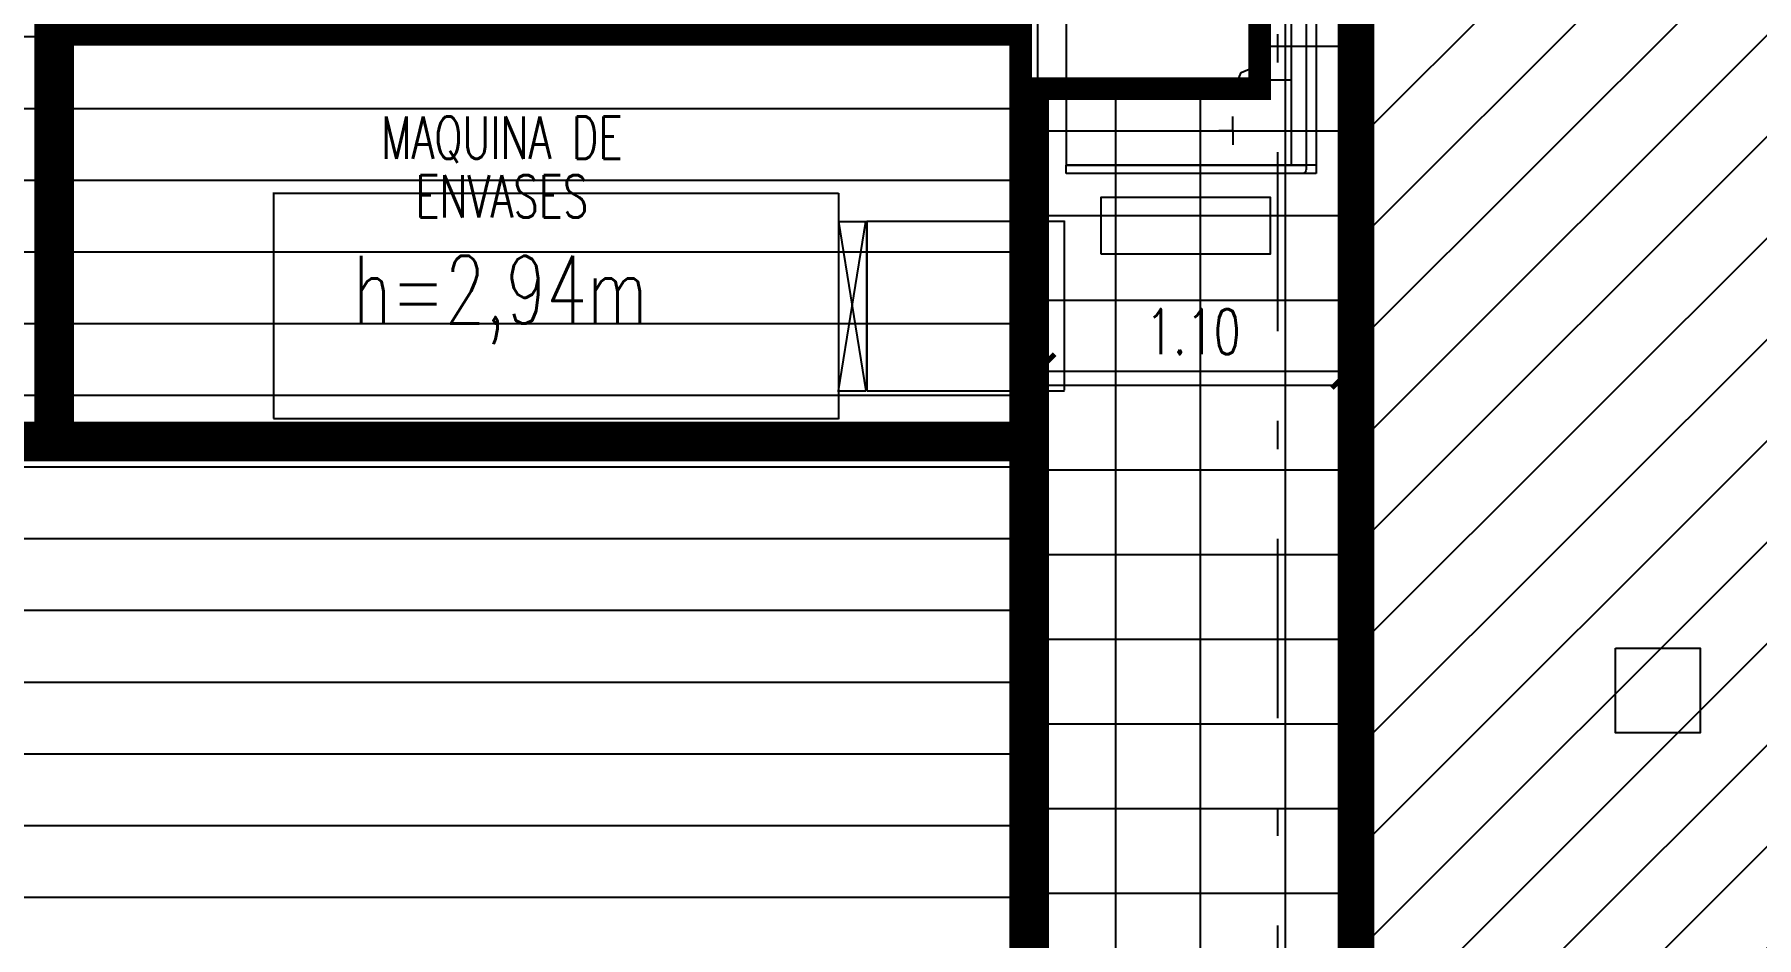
# Model space of a CAD drawing. Header units: millimetres. Extents: x -77 to 207, y -160 to 187.
# Drawn here: x -36.23 to -30.13, y 14.84 to 18.04 of the extents above; entities that cross this region are included whole.
import ezdxf
from ezdxf.enums import TextEntityAlignment as Align
from ezdxf.xclip import XClip

# ---------------------------------------------------------------- set-up
doc = ezdxf.new("R2010")
doc.units = ezdxf.units.MM
doc.header["$LTSCALE"] = 0.1
for name, pattern in [('HIDDEN', [0.375, 0.25, -0.125]), ('X REF - ANELO INST bind$0$X REF - ANELO$0$DASHDOT2', [12.7, 6.35, -3.175, 0, -3.175]), ('X REF - ANELO INST bind$0$X REF - ANELO$0$PLANO BASE ROCA II-2$0$HIDDEN', [0.375, 0.25, -0.125]), ('X REF - ANELO INST bind$0$X REF - ANELO$0$TRATTEGGIATA2', [0.375, 0.25, -0.125])]:
    doc.linetypes.add(name, pattern=pattern)
for name, color, linetype in [('A-COTAS', 1, 'Continuous'), ('C01 Foil blanco', 30, 'Continuous'), ('C02 PRY comun', 191, 'Continuous'), ('C07 P media Tº', 140, 'Continuous'), ('X REF - ANELO INST bind$0$X REF - ANELO$0$A-CAMARA', 7, 'Continuous'), ('X REF - ANELO INST bind$0$X REF - ANELO$0$C-CÁMARA', 8, 'Continuous'), ('X REF - ANELO INST bind$0$X REF - ANELO$0$E-EXHIBIDORAS', 8, 'Continuous'), ('X REF - ANELO INST bind$0$X REF - ANELO$0$E-GENERAL', 8, 'Continuous'), ('X REF - ANELO INST bind$0$X REF - ANELO$0$E-REJILLAS', 8, 'Continuous'), ('X REF - ANELO INST bind$0$X REF - ANELO$0$MET-EJE CABRIADAS', 8, 'X REF - ANELO INST bind$0$X REF - ANELO$0$DASHDOT2'), ('X REF - ANELO INST bind$0$X REF - ANELO$0$R-NOMBRE LOCAL', 7, 'Continuous')]:
    doc.layers.add(name, color=color, linetype=linetype)
doc.styles.add('ROMANS', font='romans.shx', dxfattribs={"width": 0.7})
doc.styles.get("Standard").update_dxf_attribs({"font": 'arial.ttf'})
doc.styles.add('X REF - ANELO INST bind$0$X REF - ANELO$0$VAUX', font='romans.shx', dxfattribs={"width": 0.85})
doc.dimstyles.new('COTA 1-100', dxfattribs={"dimtxt": 0.16, "dimasz": 0.12, "dimexe": 0.08, "dimexo": 0.08, "dimgap": 0.06, "dimtad": 1, "dimzin": 0, "dimdsep": 46, "dimtxsty": 'ROMANS', "dimblk": 'ARCHTICK', "dimcen": 0, "dimclrd": 256, "dimclre": 8, "dimclrt": 256, "dimadec": 0, "dimazin": 0, "dimtfac": 1, "dimtofl": 0, "dimtmove": 0, "dimatfit": 3, "dimldrblk": 'ARCHTICK', "dimfxl": 1, "dimtolj": 1, "dimtzin": 0, "dimlwd": -1, "dimlwe": -1, "dimarcsym": 0})

# ---------------------------------------------------------------- blocks, each defined once
blk = doc.blocks.new('X REF - ANELO INST bind$0$X REF - ANELO$0$cortina 2.00')
at = {"layer": 'X REF - ANELO INST bind$0$X REF - ANELO$0$C-CÁMARA', "elevation": 0.0008}
for points in [[(2008.2405, 1451.4917), (2008.2405, 1451.4717), (2008.3005, 1451.4717), (2008.3005, 1451.4917)], [(2008.2405, 1449.4917), (2008.2405, 1449.5117), (2008.3005, 1449.5117), (2008.3005, 1449.4917)]]:
    blk.add_lwpolyline(points, dxfattribs=at)
for points in [[(2008.2491, 1451.2411), (2008.2491, 1451.457), (2008.2691, 1451.457), (2008.2691, 1451.2411)], [(2008.2778, 1451.0507), (2008.2778, 1451.2707), (2008.2978, 1451.2707), (2008.2978, 1451.0507)], [(2008.2491, 1450.8769), (2008.2491, 1451.0769), (2008.2691, 1451.0769), (2008.2691, 1450.8769)], [(2008.2778, 1450.7169), (2008.2778, 1450.9169), (2008.2978, 1450.9169), (2008.2978, 1450.7169)], [(2008.2491, 1450.5499), (2008.2491, 1450.7499), (2008.2691, 1450.7499), (2008.2691, 1450.5499)], [(2008.2778, 1450.3795), (2008.2778, 1450.5795), (2008.2978, 1450.5795), (2008.2978, 1450.3795)], [(2008.2491, 1450.2056), (2008.2491, 1450.4056), (2008.2691, 1450.4056), (2008.2691, 1450.2056)], [(2008.2778, 1450.0456), (2008.2778, 1450.2456), (2008.2978, 1450.2456), (2008.2978, 1450.0456)], [(2008.2491, 1449.8787), (2008.2491, 1450.0787), (2008.2691, 1450.0787), (2008.2691, 1449.8787)], [(2008.2778, 1449.7152), (2008.2778, 1449.9152), (2008.2978, 1449.9152), (2008.2978, 1449.7152)], [(2008.2491, 1449.5518), (2008.2491, 1449.7518), (2008.2691, 1449.7518), (2008.2691, 1449.5518)]]:
    blk.add_lwpolyline(points, close=True, dxfattribs=at)
blk = doc.blocks.new('X REF - ANELO INST bind$0$X REF - ANELO$0$N Local')
at = {"layer": 'X REF - ANELO INST bind$0$X REF - ANELO$0$R-NOMBRE LOCAL', "lineweight": 0, "style": 'X REF - ANELO INST bind$0$X REF - ANELO$0$VAUX', "width": 0.85}
for p in [(6337.5718, -934.4549), (6337.5718, -934.7149)]:
    blk.add_attdef('NOMBRE', text='', height=0.1823, dxfattribs=at).set_placement(p, align=Align.CENTER)
blk = doc.blocks.new('X REF - ANELO INST bind$0$X REF - ANELO$0$CORTINA 120')
at = {"layer": 'X REF - ANELO INST bind$0$X REF - ANELO$0$C-CÁMARA'}
for p, q in [((-1.1879, 0), (-1.2079, 0)), ((-1.1879, -0.06), (-1.1879, 0)), ((-0.0279, -0.06), (-0.0279, 0)), ((-0.0279, 0), (-0.0079, 0)), ((-1.2079, -0.06), (-1.1879, -0.06)), ((-0.9913, -0.0037, -0.0421), (-1.1427, -0.0037, -0.0421)), ((-1.1427, -0.0037, -0.0421), (-1.1427, -0.0173, -0.0421)), ((-1.1427, -0.0173, -0.0421), (-0.9913, -0.0173, -0.0421)), ((-1.0102, -0.06), (-1.0102, -0.0464)), ((-1.0102, -0.0464), (-0.8588, -0.0464)), ((-0.8588, -0.06), (-1.0102, -0.06)), ((-0.9913, -0.0173, -0.0421), (-0.9913, -0.0037, -0.0421)), ((-0.7286, -0.0037, -0.0421), (-0.88, -0.0037, -0.0421)), ((-0.88, -0.0037, -0.0421), (-0.88, -0.0173, -0.0421)), ((-0.88, -0.0173, -0.0421), (-0.7286, -0.0173, -0.0421)), ((-0.8588, -0.0464), (-0.8588, -0.06)), ((-0.7475, -0.0464), (-0.5961, -0.0464)), ((-0.7475, -0.06), (-0.7475, -0.0464)), ((-0.5961, -0.06), (-0.7475, -0.06)), ((-0.7286, -0.0173, -0.0421), (-0.7286, -0.0037, -0.0421)), ((-0.4725, -0.0037, -0.0421), (-0.6239, -0.0037, -0.0421)), ((-0.6239, -0.0037, -0.0421), (-0.6239, -0.0173, -0.0421)), ((-0.6239, -0.0173, -0.0421), (-0.4725, -0.0173, -0.0421)), ((-0.5961, -0.0464), (-0.5961, -0.06)), ((-0.4897, -0.06), (-0.4897, -0.0464)), ((-0.4897, -0.0464), (-0.3384, -0.0464)), ((-0.3384, -0.06), (-0.4897, -0.06)), ((-0.4725, -0.0173, -0.0421), (-0.4725, -0.0037, -0.0421)), ((-0.3556, -0.0173, -0.0421), (-0.3556, -0.0037, -0.0421)), ((-0.3556, -0.0037, -0.0421), (-0.2042, -0.0037, -0.0421)), ((-0.2042, -0.0173, -0.0421), (-0.3556, -0.0173, -0.0421)), ((-0.3384, -0.0464), (-0.3384, -0.06)), ((-0.07, -0.0464), (-0.2214, -0.0464)), ((-0.2214, -0.0464), (-0.2214, -0.06)), ((-0.2214, -0.06), (-0.07, -0.06)), ((-0.2042, -0.0037, -0.0421), (-0.2042, -0.0173, -0.0421)), ((-0.07, -0.06), (-0.07, -0.0464)), ((-0.0079, -0.06), (-0.0279, -0.06))]:
    blk.add_line(p, q, dxfattribs=at)
blk = doc.blocks.new('X REF - ANELO INST bind$0$X REF - ANELO$0$lateral derecho')
at = {"layer": 'X REF - ANELO INST bind$0$X REF - ANELO$0$E-EXHIBIDORAS'}
for p, q in [((412153.2, 429715.3), (412153.2, 430550.3)), ((412153.2, 429665.3), (412153.2, 430550.3)), ((412153.2, 430550.3), (412153.2, 429700.3)), ((412153.2, 430550.3), (412153.2, 429700.3)), ((412183.2, 430550.3), (412153.2, 430550.3)), ((412153.2, 430550.3), (412153.2, 429700.3)), ((412183.2, 429665.3), (412183.2, 430550.3))]:
    blk.add_line(p, q, dxfattribs=at)
at = {"layer": 'X REF - ANELO INST bind$0$X REF - ANELO$0$E-EXHIBIDORAS', "linetype": 'ByBlock'}
for p, q in [((412153.2, 429665.3), (412153.2, 430550.3)), ((412183.2, 429665.3), (412183.2, 430550.3)), ((412183.2, 429665.3), (412183.2, 430550.3)), ((412183.2, 429665.3), (412183.2, 430550.3)), ((412183.2, 429665.3), (412183.2, 429715.3)), ((412168.2, 429700.3), (412153.2, 429700.3)), ((412153.2, 429665.3), (412183.2, 429665.3))]:
    blk.add_line(p, q, dxfattribs=at)
blk.add_arc((412167.3, 429716.1), 15.8, 272.96352, 357.03648, dxfattribs=at)
blk = doc.blocks.new('X REF - ANELO INST bind$0$X REF - ANELO$0$1250')
at = {"layer": 'X REF - ANELO INST bind$0$X REF - ANELO$0$E-EXHIBIDORAS'}
for p, q in [((411945.5, 426995.8), (410695.5, 426995.8)), ((410695.5, 426995.8), (410695.5, 426145.8)), ((411945.5, 426995.8), (411945.5, 426145.8)), ((410817.1, 426405.8), (410817.1, 426455.8)), ((411830.5, 426405.8), (411830.5, 426455.8)), ((410817.1, 426405.8), (410767.1, 426405.8)), ((410817.1, 426405.8), (410817.1, 426355.8)), ((410817.1, 426405.8), (410867.1, 426405.8)), ((410955.5, 426347.9), (410967, 426375.8)), ((410967, 426375.8), (410994.9, 426387.8)), ((410994.9, 426387.8), (411023.6, 426376.3)), ((411023.6, 426376.3), (411035.5, 426347.7)), ((411830.5, 426405.8), (411780.5, 426405.8)), ((411830.5, 426405.8), (411830.5, 426355.8)), ((411830.5, 426405.8), (411880.5, 426405.8)), ((410966.8, 426319.9), (410955.5, 426347.9)), ((410995.5, 426307.8), (410966.8, 426319.9)), ((410995.5, 426197.8), (410995.5, 426347.8)), ((411023.9, 426319.6), (410995.5, 426307.8)), ((411035.5, 426347.7), (411023.9, 426319.6)), ((410695.5, 426197.8), (411945.5, 426197.8)), ((410695.5, 426145.8), (411945.5, 426145.8)), ((411945.5, 426110.8), (410695.5, 426110.8))]:
    blk.add_line(p, q, dxfattribs=at)
at = {"layer": 'X REF - ANELO INST bind$0$X REF - ANELO$0$E-EXHIBIDORAS', "linetype": 'X REF - ANELO INST bind$0$X REF - ANELO$0$TRATTEGGIATA2'}
for p, q in [((411395.5, 426695.8), (411825.5, 426695.8)), ((411395.5, 426695.8), (411825.5, 426525.8)), ((411825.5, 426695.8), (411395.5, 426525.8)), ((411395.5, 426695.8), (411395.5, 426525.8)), ((411825.5, 426525.8), (411825.5, 426695.8)), ((411395.5, 426525.8), (411825.5, 426525.8))]:
    blk.add_line(p, q, dxfattribs=at)
blk = doc.blocks.new('X REF - ANELO INST bind$0$X REF - ANELO')
at = {"layer": 'X REF - ANELO INST bind$0$X REF - ANELO$0$A-CAMARA', "color": 8, "linetype": 'X REF - ANELO INST bind$0$X REF - ANELO$0$PLANO BASE ROCA II-2$0$HIDDEN'}
for p, q in [((-32.7369, 16.7297), (-32.7369, 17.4297)), ((-32.6769, 16.7297), (-32.6769, 17.4297))]:
    blk.add_line(p, q, dxfattribs=at)
at = {"layer": 'X REF - ANELO INST bind$0$X REF - ANELO$0$A-CAMARA'}
for points in [[(-32.7369, 24.2071), (-32.7369, 24.2071), (-32.7369, 24.2071), (-32.6769, 24.2071), (-32.6769, 24.2071), (-32.6769, 24.2071), (-32.6769, 17.4297), (-32.6769, 17.4297), (-32.7369, 17.4297), (-32.7369, 17.4297), (-32.7369, 24.2071)], [(-36.1364, 18.042), (-36.1364, 18.042), (-36.1364, 18.042), (-36.1364, 16.5681), (-36.1964, 16.5681), (-36.1964, 18.042), (-36.1964, 18.2071), (-36.1964, 18.2071), (-36.1364, 18.2071), (-36.1364, 18.2071), (-36.1364, 18.042)], [(-32.7369, 16.7297), (-32.7337, 16.7297), (-32.7337, 16.7297), (-32.6795, 16.7297), (-32.6795, 16.7297), (-32.6769, 16.7297), (-32.6769, 16.568), (-32.6769, 16.568), (-32.7369, 16.568), (-32.7369, 16.568), (-32.7369, 16.7297)], [(-35.3818, 16.6281), (-35.3818, 16.6281), (-35.3818, 16.6281), (-35.3818, 16.5681), (-35.3818, 16.5681), (-35.3818, 16.5681), (-32.7369, 16.5681), (-32.7369, 16.5681), (-32.7369, 16.6281), (-32.7369, 16.6281), (-35.3818, 16.6281)]]:
    blk.add_lwpolyline(points, dxfattribs=at)
at = {"layer": 'X REF - ANELO INST bind$0$X REF - ANELO$0$C-CÁMARA'}
for p, q in [((-36.2164, 16.5681), (-36.2164, 16.6281)), ((-36.2164, 16.6281), (-36.1964, 16.6281)), ((-36.1164, 16.6281), (-36.1364, 16.6281)), ((-36.1164, 16.5681), (-36.1164, 16.6281)), ((-36.0942, 16.6108), (-36.0942, 16.6244)), ((-36.0942, 16.6244), (-35.9428, 16.6244)), ((-35.9428, 16.6108), (-36.0942, 16.6108)), ((-35.9428, 16.6244), (-35.9428, 16.6108)), ((-35.8382, 16.6108), (-35.8382, 16.6244)), ((-35.8382, 16.6244), (-35.6868, 16.6244)), ((-35.6868, 16.6108), (-35.8382, 16.6108)), ((-35.6868, 16.6244), (-35.6868, 16.6108)), ((-35.5754, 16.6108), (-35.5754, 16.6244)), ((-35.5754, 16.6244), (-35.424, 16.6244)), ((-35.424, 16.6108), (-35.5754, 16.6108)), ((-35.424, 16.6244), (-35.424, 16.6108)), ((-35.4018, 16.5681), (-35.4018, 16.6281)), ((-35.4018, 16.6281), (-35.3818, 16.6281)), ((-36.1964, 16.5681), (-36.2164, 16.5681)), ((-36.1364, 16.5681), (-36.1164, 16.5681)), ((-35.8193, 16.5817), (-35.9707, 16.5817)), ((-35.9707, 16.5817), (-35.9707, 16.5681)), ((-35.9707, 16.5681), (-35.8193, 16.5681)), ((-35.8193, 16.5681), (-35.8193, 16.5817)), ((-35.5565, 16.5817), (-35.7079, 16.5817)), ((-35.7079, 16.5817), (-35.7079, 16.5681)), ((-35.7079, 16.5681), (-35.5565, 16.5681)), ((-35.5565, 16.5681), (-35.5565, 16.5817)), ((-35.3818, 16.5681), (-35.4018, 16.5681))]:
    blk.add_line(p, q, dxfattribs=at)
at = {"layer": 'X REF - ANELO INST bind$0$X REF - ANELO$0$E-GENERAL'}
for p, q in [((-35.3818, 17.4818), (-35.3818, 16.6818)), ((-35.3818, 17.4797), (-33.3818, 17.4797)), ((-33.3818, 17.4797), (-33.3818, 16.6797)), ((-33.3818, 17.3797), (-33.2854, 16.7797)), ((-33.3818, 16.7797), (-33.2854, 17.3797)), ((-33.3818, 17.3797), (-33.2818, 17.3797)), ((-33.2818, 16.7797), (-33.2818, 17.3797)), ((-32.5818, 17.3797), (-33.2818, 17.3797)), ((-33.2818, 17.3797), (-33.2818, 16.7797)), ((-32.5818, 16.7819), (-32.5818, 17.3819)), ((-33.3854, 16.7797), (-33.2854, 16.7797)), ((-33.2818, 16.7797), (-32.5818, 16.7797)), ((-35.3818, 16.6818), (-33.3818, 16.6818))]:
    blk.add_line(p, q, dxfattribs=at)
blk.add_lwpolyline([(-32.4527, 17.2643), (-31.8527, 17.2643), (-31.8527, 17.4643), (-32.4527, 17.4643)], close=True, dxfattribs=at)
at = {"layer": 'X REF - ANELO INST bind$0$X REF - ANELO$0$E-REJILLAS'}
blk.add_lwpolyline([(-30.6314, 15.8681), (-30.3314, 15.8681), (-30.3314, 15.5681), (-30.6314, 15.5681)], close=True, dxfattribs=at)
at = {"layer": 'X REF - ANELO INST bind$0$X REF - ANELO$0$MET-EJE CABRIADAS'}
blk.add_line((-31.8263, -0.8196, -0.0011), (-31.8263, 42.1212, -0.0011), dxfattribs=at)
ref = blk.add_blockref('X REF - ANELO INST bind$0$X REF - ANELO$0$N Local', (5035.4837, 765.1654), dxfattribs=dict(xscale=-0.7999999999999545, yscale=0.8000000000000114, zscale=0.8))
ref.add_attrib('NOMBRE', 'MAQUINA DE', dxfattribs={"layer": 'X REF - ANELO INST bind$0$X REF - ANELO$0$R-NOMBRE LOCAL', "lineweight": 0, "height": 0.15, "style": 'X REF - ANELO INST bind$0$X REF - ANELO$0$VAUX', "width": 0.7}).set_placement((-34.5738, 17.6015), align=Align.CENTER)
ref.add_attrib('NOMBRE', 'ENVASES', dxfattribs={"layer": 'X REF - ANELO INST bind$0$X REF - ANELO$0$R-NOMBRE LOCAL', "lineweight": 0, "height": 0.15, "style": 'X REF - ANELO INST bind$0$X REF - ANELO$0$VAUX', "width": 0.7}).set_placement((-34.5738, 17.3935), align=Align.CENTER)
at = {"xscale": -0.0010000000002037, "yscale": 0.0010000000002037, "zscale": 0.0010000000002037, "rotation": 90}
blk.add_blockref('X REF - ANELO INST bind$0$X REF - ANELO$0$lateral derecho', (397.9746, 429.7326), dxfattribs=at)
at = {"xscale": -1}
blk.add_blockref('X REF - ANELO INST bind$0$X REF - ANELO$0$CORTINA 120', (-37.4043, 16.6281), dxfattribs=at)
at = {"rotation": 180}
blk.add_blockref('X REF - ANELO INST bind$0$X REF - ANELO$0$cortina 2.00', (1975.5641, 1466.0598), dxfattribs=at)
at = {"layer": 'X REF - ANELO INST bind$0$X REF - ANELO$0$E-EXHIBIDORAS', "xscale": 0.001, "yscale": 0.001, "zscale": 0.001, "rotation": 90}
blk.add_blockref('X REF - ANELO INST bind$0$X REF - ANELO$0$1250', (394.4201, -393.1161), dxfattribs=at)
blk = doc.blocks.new('X REF - ANELO INST bind')
ref = blk.add_blockref('X REF - ANELO INST bind$0$X REF - ANELO', (0, 0))
XClip(ref).set_block_clipping_path([(-76.9680737415, -24.7711317477), (92.9860355418, 61.1669630168)])
blk = doc.blocks.new('_ArchTick')
at = {"color": 0, "linetype": 'ByBlock', "const_width": 0.15}
blk.add_lwpolyline([(-0.5, -0.5), (0.5, 0.5)], dxfattribs=at)
blk = doc.blocks.new('*D5')
at = {"layer": 'A-COTAS', "color": 8, "linetype": 'HIDDEN', "transparency": 16777216}
for p, q in [((-32.6768, 16.8013), (-32.6768, 16.9294)), ((-31.5753, 16.7983), (-31.5753, 16.9294))]:
    blk.add_line(p, q, dxfattribs=at)
at = {"layer": 'A-COTAS', "transparency": 16777216}
blk.add_line((-32.6768, 16.8494), (-31.5753, 16.8494), dxfattribs=at)
at = {"layer": 'Defpoints', "color": 0, "transparency": 16777216}
for p in [(-31.5753, 16.8494), (-32.6768, 16.7213), (-31.5753, 16.7183)]:
    blk.add_point(p, dxfattribs=at)
at = {"layer": 'A-COTAS', "transparency": 16777216, "xscale": 0.12, "yscale": 0.12, "zscale": 0.12, "rotation": 180}
blk.add_blockref('_ArchTick', (-32.6768, 16.8494), dxfattribs=at)
at = {"layer": 'A-COTAS', "transparency": 16777216, "xscale": 0.12, "yscale": 0.12, "zscale": 0.12}
blk.add_blockref('_ArchTick', (-31.5753, 16.8494), dxfattribs=at)
at = {"layer": 'A-COTAS', "transparency": 16777216, "insert": (-32.126, 16.9894), "char_height": 0.16, "attachment_point": 5, "style": 'ROMANS'}
blk.add_mtext('\\A1;1.10', dxfattribs=at)

msp = doc.modelspace()

# ---------------------------------------------------------------- hatches: boundary and pattern name
at = {"layer": 'C01 Foil blanco'}
h = msp.add_hatch(dxfattribs=at)
h.set_pattern_fill('ANSI31', color=256, scale=0.08, style=0)
edge = h.paths.add_edge_path()
edge.add_line((-49.0214, 4.5849), (-49.0214, 14.5609))
edge.add_line((-49.0214, 14.5609), (-53.1984, 14.5609))
edge.add_line((-53.1984, 14.5609), (-53.1984, 16.7143))
edge.add_line((-53.1984, 16.7143), (-49.0215, 16.7143))
edge.add_line((-49.0215, 16.7143), (-49.0215, 37.3805))
edge.add_line((-49.0215, 37.3805), (-26.4226, 37.3805))
edge.add_line((-26.4226, 37.3805), (-26.4226, 33.4266))
edge.add_line((-26.4226, 33.4266), (-29.1206, 33.4266))
edge.add_line((-29.1206, 33.4266), (-29.1206, 29.2452))
edge.add_line((-29.1206, 29.2452), (-42.6771, 29.2452))
edge.add_line((-42.6771, 29.2452), (-42.6764, 4.5849))
edge.add_line((-42.6764, 4.5849), (-49.0214, 4.585))
h = msp.add_hatch(dxfattribs=at)
h.set_pattern_fill('ANSI31', color=256, scale=0.08, style=0)
edge = h.paths.add_edge_path()
edge.add_line((-6.5537, 29.605), (-5.607, 29.605))
edge.add_line((-5.607, 29.605), (-5.607, 24.0344))
edge.add_line((-5.607, 24.0344), (-1.3657, 24.0344))
edge.add_line((-1.3657, 24.0344), (-1.3657, 22.0205))
edge.add_line((-1.3657, 22.0205), (0.1104, 22.0205))
edge.add_line((0.1104, 22.0205), (0.1104, 6.9084))
edge.add_line((0.1104, 6.9084), (-1.3896, 6.9084))
edge.add_line((-1.3896, 6.9084), (-1.3896, 4.9598))
edge.add_line((-1.3896, 4.9598), (-4.7023, 4.9598))
edge.add_line((-4.7023, 4.9598), (-4.7023, 0.0543))
edge.add_line((-4.7023, 0.0543), (-5.1976, 0.0543))
edge.add_line((-5.1976, 0.0543), (-5.1976, 0.1851))
edge.add_line((-5.1976, 0.1851), (-31.5253, 0.1851))
edge.add_line((-31.5253, 0.1851), (-31.5253, 29.2147))
edge.add_line((-31.5253, 29.2147), (-26.4226, 29.2147))
edge.add_line((-26.4226, 29.2147), (-26.4226, 29.605))
edge.add_line((-26.4226, 29.605), (-6.5537, 29.605))
at = {"layer": 'C02 PRY comun'}
h = msp.add_hatch(dxfattribs=at)
h.set_pattern_fill('_USER', color=256, scale=0.3, double=1, pattern_type=0)
h.set_pattern_definition([(0, (0, 0), (0, 0.3), []), (90, (0, 0), (-0.3, 2e-17), [])])
edge = h.paths.add_edge_path()
edge.add_line((-32.6769, 23.9841), (-32.6769, 23.5894))
edge.add_line((-32.6769, 23.5894), (-31.8906, 23.5894))
edge.add_line((-31.8906, 23.5894), (-31.8906, 17.8494))
edge.add_line((-31.8906, 17.8494), (-32.6769, 17.8494))
edge.add_line((-32.6769, 17.8494), (-32.6764, 13.9558))
edge.add_line((-32.6764, 13.9558), (-31.8706, 13.9558))
edge.add_line((-31.8706, 13.9558), (-31.8706, 5.6158))
edge.add_line((-31.8706, 5.6158), (-32.6753, 5.6158))
edge.add_line((-32.6753, 5.6158), (-32.6753, 0.1851))
edge.add_line((-32.6753, 0.1851), (-31.5753, 0.1851))
edge.add_line((-31.5753, 0.1851), (-31.5753, 29.1847))
edge.add_line((-31.5753, 29.1847), (-32.6759, 29.1849))
edge.add_line((-32.6759, 29.1849), (-32.6761, 27.9247))
edge.add_line((-32.6761, 27.9247), (-32.6769, 27.9247))
edge.add_line((-32.6769, 27.9247), (-32.6769, 24.0693))
edge.add_line((-32.6769, 24.0693), (-32.6156, 23.935))
at = {"layer": 'C07 P media Tº'}
h = msp.add_hatch(dxfattribs=at)
h.set_pattern_fill('LINE', color=256, scale=0.08, style=0)
h.paths.add_polyline_path([(-37.3964, 18.0418), (-32.7369, 18.042), (-32.7369, 16.6302), (-37.3964, 16.6301)])
h = msp.add_hatch(dxfattribs=at)
h.set_pattern_fill('LINE', color=256, scale=0.08, style=0)
h.paths.add_polyline_path([(-32.7369, 14.5681), (-32.7369, 16.5702), (-42.6164, 16.5702), (-42.6164, 14.5681)])

# ---------------------------------------------------------------- linework, layer by layer
at = {"layer": 'C01 Foil blanco', "const_width": 0.08, "elevation": 0}
msp.add_lwpolyline([(-6.5537, 29.605), (-6.5537, 29.605), (-5.607, 29.605), (-5.607, 24.0344), (-1.3657, 24.0344), (-1.3657, 22.0205), (0.1104, 22.0205), (0.1104, 6.9084), (-1.3896, 6.9084), (-1.3896, 4.9598), (-4.7023, 4.9598), (-4.7023, 0.0543), (-5.1976, 0.0543), (-5.1976, 0.1851), (-31.5253, 0.1851), (-31.5253, 0.1851), (-31.5253, 29.2147), (-31.5253, 29.2147), (-26.4226, 29.2147), (-26.4226, 29.605), (-6.5537, 29.605)], dxfattribs=at)
at = {"layer": 'C02 PRY comun', "const_width": 0.08}
msp.add_lwpolyline([(-32.6769, 23.9841), (-32.6769, 23.5894), (-31.8906, 23.5894), (-31.8906, 17.8494), (-32.6769, 17.8494), (-32.6764, 13.9558), (-31.8706, 13.9558), (-31.8706, 5.6158), (-32.6753, 5.6158), (-32.6753, 0.1851), (-31.5753, 0.1851), (-31.5753, 29.1847), (-32.6759, 29.1849), (-32.6761, 27.9247), (-32.6764, 27.8503), (-32.6769, 24.2395), (-32.6769, 23.9841)], dxfattribs=at)
at = {"layer": 'C07 P media Tº', "const_width": 0.08}
msp.add_lwpolyline([(-32.7369, 23.9239), (-32.7369, 21.9081), (-36.1884, 21.9081), (-36.1884, 16.6302), (-37.3965, 16.6281), (-37.3964, 29.1847), (-32.7359, 29.1847), (-32.7359, 27.9848), (-33.89, 27.9847), (-33.8901, 23.9239), (-32.7369, 23.9239)], dxfattribs=at)
for points, elevation in [([(-36.1284, 18.042), (-32.7369, 18.042), (-32.7369, 16.6302), (-36.1284, 16.6302), (-36.1284, 18.042)], -0.0011), ([(-32.7369, 14.5681), (-32.7369, 16.5702), (-42.6164, 16.5702), (-42.6164, 14.5681), (-32.7369, 14.5681)], -0.0113)]:
    msp.add_lwpolyline(points, dxfattribs=dict(at, elevation=elevation))

# ---------------------------------------------------------------- block references
msp.add_blockref('X REF - ANELO INST bind', (0, 0))

# ---------------------------------------------------------------- texts
at = {"layer": 'C07 P media Tº', "color": 7, "insert": (-35.1006, 17.2578), "char_height": 0.24, "width": 1.280986, "attachment_point": 1}
msp.add_mtext('{\\Fromans|c0;\\W0.7;h=2,94m}', dxfattribs=at)

# ---------------------------------------------------------------- dimensions: what is measured, and where the dimension line sits
at = {"layer": 'A-COTAS'}
dim = msp.add_linear_dim(base=(-31.5753, 16.8494), p1=(-32.6768, 16.7213), p2=(-31.5753, 16.7183), dimstyle='COTA 1-100', dxfattribs=at)
dim.commit()
dim.dimension.update_dxf_attribs({"geometry": '*D5', "text_midpoint": (-32.126, 16.9894)})

doc.saveas('drawing.dxf')
